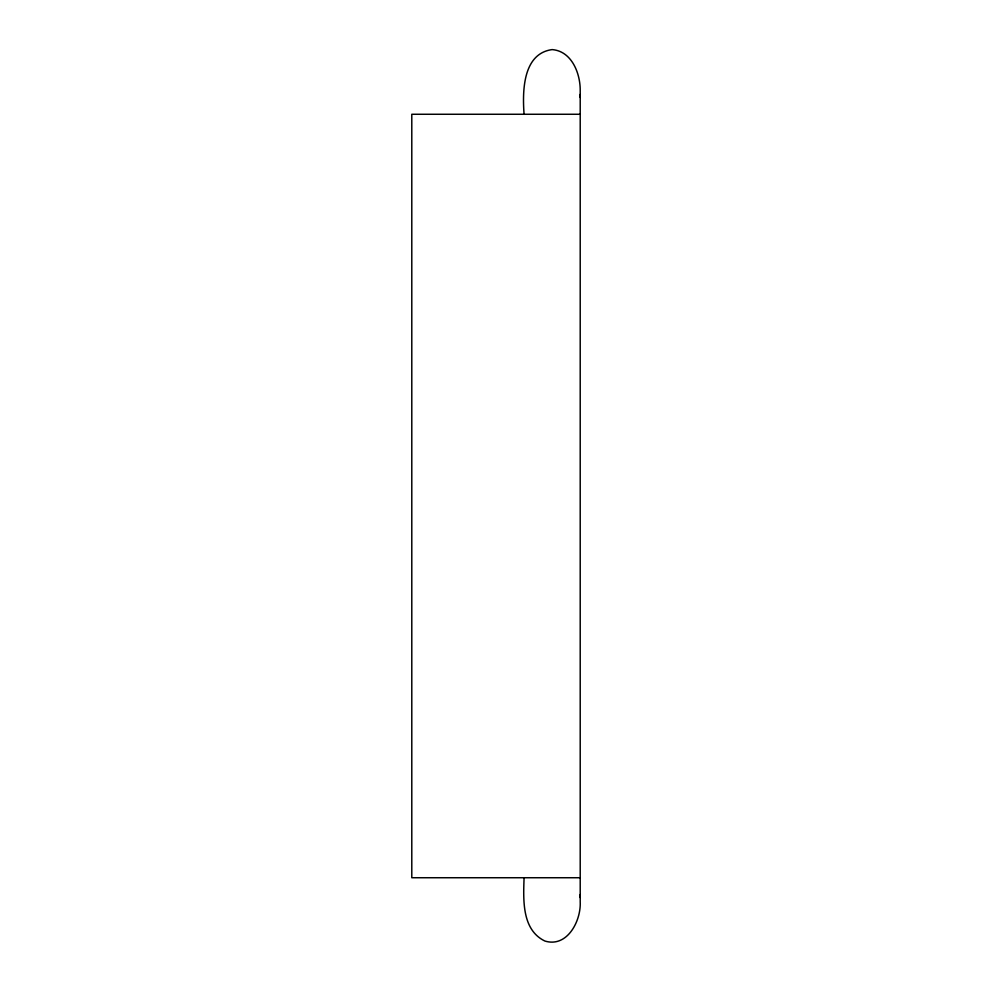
<?xml version="1.0" encoding="UTF-8"?>
<svg xmlns="http://www.w3.org/2000/svg" width="992" height="992" viewBox="0 0 992 992"><rect width="100%" height="100%" fill="white"/><g stroke="black" fill="none" stroke-linecap="round" stroke-linejoin="round"><path stroke-width="1.49" d="M580.208 114.266L411.792 114.266L411.792 877.734L580.208 877.734M524.074 114.266C522.387 91.648 522.61 53.593 552.135 49.6C571.528 51.088 580.208 72.986 580.208 90.024L580.208 901.976C581.126 920.886 567.238 947.93 544.868 941.024C521.556 929.777 523.367 899.422 524.074 877.734M580.047 94.5A28.074 28.074 0 0 1 580.208 97.427M580.208 894.573A28.074 28.074 0 0 1 580.047 897.5"/></g></svg>
